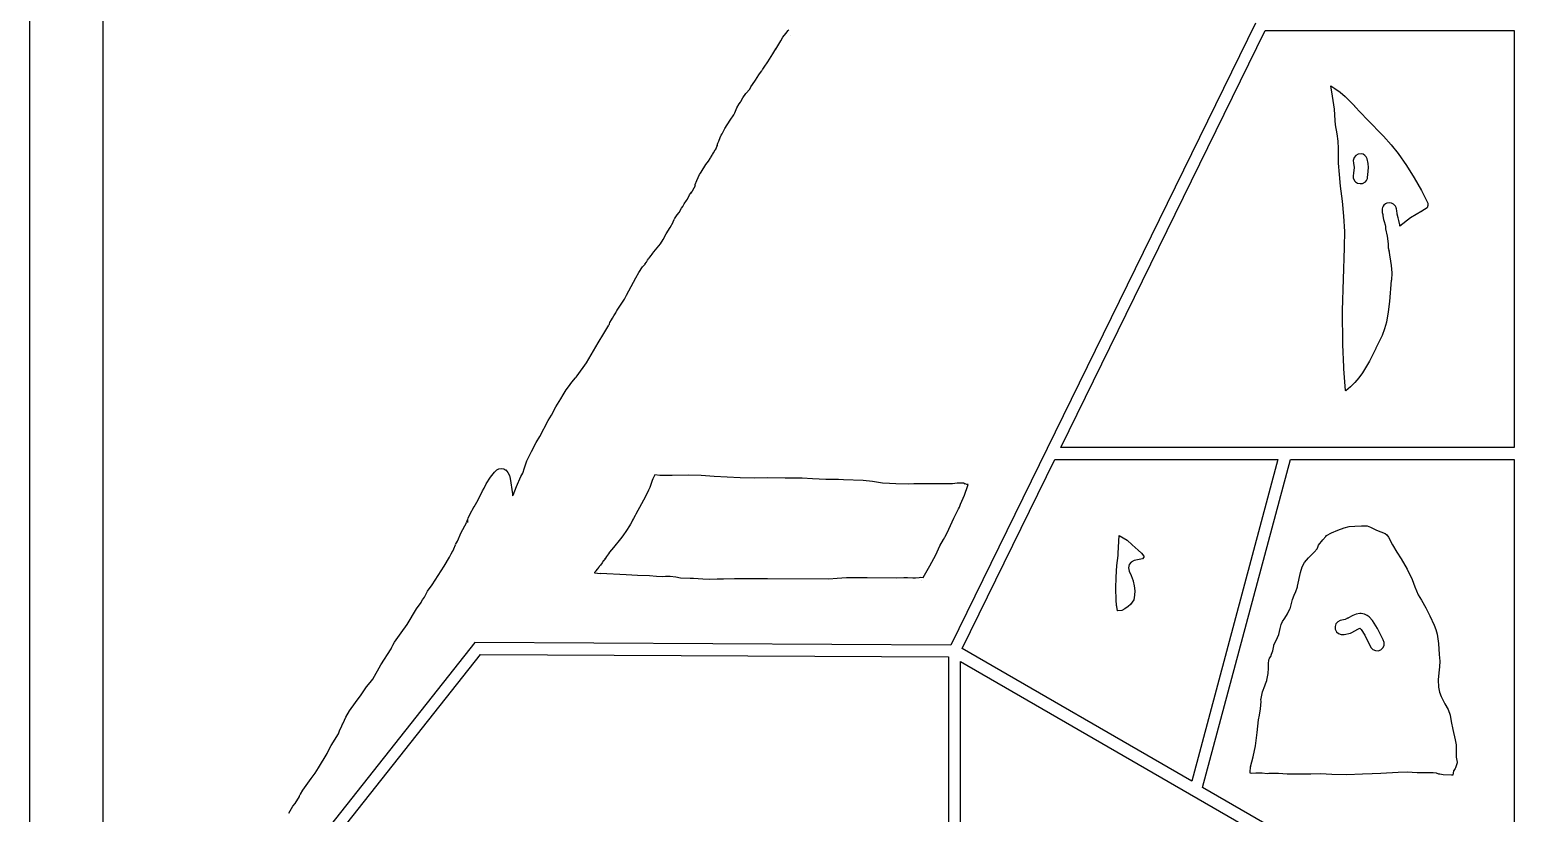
# Model space of a CAD drawing. Extents: x -1 to 629, y 2 to 3679.
# Drawn here: x 132.8 to 628.8, y 1609 to 1870.8 of the extents above; entities that cross this region are included whole.
import ezdxf

# ---------------------------------------------------------------- set-up
doc = ezdxf.new("R2010")
doc.units = 0

msp = doc.modelspace()

# ---------------------------------------------------------------- linework, layer by layer
at = {"layer": 'Calque 1'}
for p, q in [((132.828, 1566.33), (132.828, 2363.48)), ((157.299, 2359.02), (157.299, 1569.02)), ((385.413, 1869.51), (386.254374, 1870.454561)), ((386.254, 1870.45), (386.460375, 1870.7675)), ((542.329, 1872.95), (440.525, 1665.24)), ((477.326, 1731.23), (545.578, 1870.48)), ((545.578, 1870.48), (628.826, 1870.48)), ((628.826, 1870.48), (628.826, 1731.23)), ((382.135, 1864.32), (383.74631, 1867.02139)), ((383.746, 1867.03), (384.49477, 1868.28677)), ((384.495, 1868.28), (385.413103, 1869.50767)), ((387.106, 1868.91), (387.103, 1868.91)), ((387.103, 1868.91), (387.103, 1868.91)), ((387.103, 1868.91), (387.103, 1868.91)), ((387.103, 1868.91), (387.103, 1868.91)), ((387.103, 1868.91), (387.103, 1868.91)), ((387.103, 1868.91), (387.105646, 1868.904708)), ((387.106, 1868.91), (387.106, 1868.91)), ((387.106, 1868.91), (387.106, 1868.91)), ((387.106, 1868.91), (387.106, 1868.91)), ((387.106, 1868.91), (387.106, 1868.91)), ((387.106, 1868.91), (387.106, 1868.91)), ((387.106, 1868.91), (387.106, 1868.91)), ((387.106, 1868.91), (387.109, 1868.91)), ((387.106, 1868.91), (387.106, 1868.91)), ((387.106, 1868.91), (387.106, 1868.91)), ((387.106, 1868.91), (387.106, 1868.91)), ((387.106, 1868.91), (387.106, 1868.91)), ((387.109, 1868.91), (387.106354, 1868.912646)), ((387.117, 1868.9), (387.117, 1868.9)), ((387.117, 1868.9), (387.117, 1868.9)), ((387.117, 1868.9), (387.117, 1868.9)), ((378.192, 1858.25), (379.47787, 1860.04916)), ((379.478, 1860.05), (381.08402, 1862.69054)), ((381.084, 1862.69), (382.13439, 1864.32512)), ((375.287, 1853.93), (376.39825, 1855.6736)), ((376.398, 1855.68), (377.334624, 1856.8865)), ((377.335, 1856.88), (377.401146, 1857.025521)), ((377.401, 1857.03), (377.554458, 1857.297229)), ((377.555, 1857.3), (377.697875, 1857.514312)), ((377.698, 1857.51), (377.708583, 1857.496771)), ((377.708, 1857.5), (377.811187, 1857.634937)), ((377.811, 1857.63), (377.742208, 1857.577083)), ((377.743, 1857.58), (378.192791, 1858.249395)), ((372.139, 1849.51), (373.36931, 1850.94933)), ((373.369, 1850.95), (373.789687, 1851.701416)), ((373.79, 1851.7), (374.282124, 1852.472582)), ((374.282, 1852.47), (375.28742, 1853.93314)), ((567.52, 1852), (567.525, 1852.01)), ((568.136, 1848.61), (567.52, 1852)), ((567.525, 1852.01), (568.906, 1851.18)), ((568.906, 1851.18), (570.671, 1849.91)), ((369.051, 1844.68), (369.89502, 1846.05054)), ((369.895, 1846.05), (370.270708, 1846.534187)), ((370.271, 1846.54), (370.440333, 1846.767541)), ((370.44, 1846.77), (371.080291, 1848.0056)), ((371.08, 1848), (372.13833, 1849.50548)), ((568.705, 1844.2), (568.136, 1848.61)), ((570.671, 1849.91), (572.346, 1848.49)), ((572.346, 1848.49), (575.444, 1845.3)), ((575.444, 1845.3), (575.46, 1845.28)), ((575.46, 1845.28), (579.672, 1840.75)), ((365.093, 1837.73), (366.8366, 1840.524)), ((366.836, 1840.53), (368.08748, 1842.35298)), ((368.088, 1842.35), (368.400208, 1842.982353)), ((368.4, 1842.98), (369.050874, 1844.68127)), ((568.97, 1840.39), (568.705, 1844.2)), ((568.705, 1844.2), (568.705, 1844.2)), ((569.065, 1839.03), (568.97, 1840.39)), ((579.672, 1840.75), (585.117, 1835.17)), ((363.471, 1834.76), (363.846708, 1835.487603)), ((363.847, 1835.49), (364.1645, 1835.98477)), ((364.164, 1835.98), (364.693166, 1837.07273)), ((364.693, 1837.08), (365.09252, 1837.736166)), ((569.613, 1836.02), (569.065, 1839.03)), ((569.065, 1839.03), (569.065, 1839.03)), ((569.626, 1835.95), (569.613, 1836.02)), ((569.951, 1833.49), (569.626, 1835.95)), ((361.235, 1829.61), (361.872645, 1830.69479)), ((361.873, 1830.7), (361.997354, 1830.789958)), ((361.957, 1830.6), (362.594645, 1832.17162)), ((361.997, 1830.79), (361.957313, 1830.607438)), ((362.534, 1832.14), (362.727146, 1832.886124)), ((362.537, 1832.06), (362.534354, 1832.136729)), ((362.595, 1832.17), (362.536792, 1832.056229)), ((362.727, 1832.88), (363.0445, 1833.56527)), ((363.045, 1833.57), (363.470979, 1834.76327)), ((570.121, 1831.04), (569.951, 1833.49)), ((570.078, 1826.19), (570.121, 1831.04)), ((585.117, 1835.17), (587.663, 1832.35)), ((587.663, 1832.35), (589.983, 1829.42)), ((357.15, 1823.18), (358.68723, 1825.70941)), ((358.687, 1825.71), (359.65802, 1826.89533)), ((359.658, 1826.9), (360.179229, 1827.799582)), ((360.179, 1827.8), (360.290125, 1827.934937)), ((360.291, 1827.93), (360.820166, 1828.829582)), ((360.82, 1828.83), (360.991979, 1829.054896)), ((360.992, 1829.06), (361.235416, 1829.612978)), ((570.383, 1822.36), (570.078, 1826.19)), ((575.283, 1828.03), (575.018, 1827.13)), ((575.018, 1827.13), (575.119, 1826.2)), ((575.119, 1826.2), (575.28, 1824.76)), ((575.873, 1828.76), (575.283, 1828.03)), ((576.693, 1829.21), (575.873, 1828.76)), ((577.624, 1829.31), (576.693, 1829.21)), ((578.304, 1829.16), (577.614, 1829.32)), ((577.614, 1829.32), (577.624, 1829.31)), ((577.624, 1829.31), (577.624, 1829.31)), ((578.905, 1828.8), (578.304, 1829.16)), ((579.379, 1828.29), (578.905, 1828.8)), ((579.688, 1827.65), (579.379, 1828.29)), ((580.016, 1826.12), (579.688, 1827.65)), ((580.08, 1824.71), (580.016, 1826.12)), ((589.983, 1829.42), (592.769, 1825.38)), ((592.769, 1825.38), (595.407, 1821.29)), ((355.213, 1819.01), (355.689249, 1820.41758)), ((355.69, 1820.42), (356.634561, 1822.35146)), ((356.634, 1822.35), (356.985895, 1822.873874)), ((356.986, 1822.87), (357.150041, 1823.179562)), ((570.79, 1818.56), (570.383, 1822.36)), ((575.018, 1821.53), (574.989, 1821.24)), ((574.989, 1821.24), (575.457, 1820.34)), ((575.029, 1822.23), (575.018, 1821.53)), ((575.071, 1822.64), (575.029, 1822.23)), ((575.087, 1822.78), (575.071, 1822.64)), ((575.098, 1822.82), (575.087, 1822.78)), ((575.28, 1824.76), (575.098, 1822.82)), ((575.098, 1822.82), (575.098, 1822.82)), ((575.457, 1820.34), (575.817, 1819.93)), ((579.061, 1819.93), (579.389, 1820.36)), ((579.389, 1820.36), (579.778, 1821.03)), ((579.773, 1821.19), (579.818, 1821.69)), ((579.778, 1821.03), (579.773, 1821.19)), ((579.818, 1821.87), (579.842, 1822.11)), ((579.818, 1821.73), (579.818, 1821.87)), ((579.818, 1821.72), (579.818, 1821.73)), ((579.818, 1821.7), (579.818, 1821.72)), ((579.818, 1821.69), (579.818, 1821.7)), ((579.818, 1821.7), (579.818, 1821.7)), ((579.842, 1822.11), (579.855, 1822.23)), ((579.855, 1822.3), (580.08, 1824.71)), ((579.855, 1822.29), (579.855, 1822.3)), ((579.855, 1822.27), (579.855, 1822.29)), ((579.855, 1822.23), (579.855, 1822.27)), ((595.407, 1821.29), (597.828, 1817.11)), ((352.602, 1814.13), (353.300499, 1815.60108)), ((353.3, 1815.6), (353.919124, 1816.512811)), ((353.843, 1816.18), (355.26381, 1818.77821)), ((353.97, 1816.5), (353.843, 1816.187792)), ((353.919, 1816.52), (353.969271, 1816.498833)), ((355.184, 1818.74), (355.213104, 1819.009875)), ((355.264, 1818.78), (355.184625, 1818.740313)), ((570.798, 1818.49), (570.79, 1818.56)), ((570.798, 1818.46), (570.798, 1818.49)), ((571.399, 1813.47), (570.798, 1818.46)), ((575.817, 1819.93), (576.439, 1819.54)), ((576.439, 1819.54), (577.299, 1819.34)), ((577.299, 1819.34), (578.13, 1819.44)), ((578.13, 1819.44), (579.061, 1819.93)), ((597.828, 1817.11), (599.966, 1812.83)), ((349.81, 1809.7), (350.611686, 1811.13669)), ((350.612, 1811.13), (351.022104, 1811.717374)), ((351.022, 1811.72), (351.0855, 1811.786146)), ((351.086, 1811.79), (351.18125, 1811.972562)), ((351.125, 1811.89), (351.143521, 1811.969375)), ((351.181, 1811.97), (351.125438, 1811.885333)), ((351.144, 1811.97), (351.456208, 1812.586478)), ((351.456, 1812.58), (352.220645, 1813.68596)), ((352.221, 1813.69), (352.602, 1814.134499)), ((571.883, 1808.43), (571.399, 1813.47)), ((584.644, 1810.4), (584.633, 1810.32)), ((584.686, 1810.94), (584.644, 1810.4)), ((584.797, 1811.37), (584.686, 1810.94)), ((585.03, 1811.86), (584.797, 1811.37)), ((585.247, 1812.15), (585.03, 1811.86)), ((585.763, 1812.59), (585.247, 1812.15)), ((586.266, 1812.84), (585.763, 1812.59)), ((586.991, 1812.98), (586.266, 1812.84)), ((587.811, 1812.86), (586.991, 1812.98)), ((586.991, 1812.98), (586.991, 1812.98)), ((588.475, 1812.52), (587.811, 1812.86)), ((589.128, 1811.8), (588.475, 1812.52)), ((589.337, 1811.35), (589.128, 1811.8)), ((589.348, 1811.32), (589.337, 1811.35)), ((589.48, 1810.94), (589.348, 1811.32)), ((589.61, 1810.22), (589.48, 1810.94)), ((599.706, 1811.22), (597.907, 1810.18)), ((599.963, 1812.08), (599.706, 1811.22)), ((599.966, 1812.83), (599.963, 1812.08)), ((346.757, 1804.67), (347.78358, 1806.42948)), ((347.784, 1806.43), (347.842208, 1806.670771)), ((347.842, 1806.67), (348.260041, 1807.535186)), ((348.26, 1807.54), (349.193978, 1808.89202)), ((349.194, 1808.89), (349.810478, 1809.696978)), ((572.161, 1803.33), (571.883, 1808.43)), ((584.633, 1810.32), (584.668, 1809.68)), ((584.668, 1809.68), (584.871, 1809.07)), ((584.871, 1809.07), (584.898, 1808.54)), ((584.898, 1808.54), (585.136, 1807.37)), ((585.136, 1807.37), (585.342, 1806.69)), ((585.342, 1806.69), (585.668, 1805.61)), ((585.668, 1805.61), (585.774, 1805.01)), ((589.666, 1809.42), (589.61, 1810.22)), ((589.666, 1809.38), (589.666, 1809.42)), ((589.676, 1809.11), (589.666, 1809.38)), ((589.986, 1807.94), (589.676, 1809.11)), ((590.271, 1806.99), (589.986, 1807.94)), ((590.539, 1805.63), (590.271, 1806.99)), ((590.568, 1805.19), (590.539, 1805.63)), ((594.158, 1807.9), (590.568, 1805.19)), ((597.907, 1810.18), (594.158, 1807.9)), ((598.005, 1810.25), (597.817, 1810.13)), ((597.817, 1810.13), (597.907, 1810.18)), ((597.907, 1810.18), (598.005, 1810.25)), ((343.58, 1799.25), (344.48752, 1800.69991)), ((344.487, 1800.7), (345.481832, 1802.56002)), ((345.482, 1802.56), (346.75729, 1804.67402)), ((572.14, 1798.19), (572.161, 1803.33)), ((585.774, 1805.01), (585.829, 1804.2)), ((585.829, 1804.2), (586.311, 1801.79)), ((586.311, 1801.79), (586.655, 1799.23)), ((340.571, 1795.46), (340.724458, 1795.637271)), ((340.648, 1795.59), (340.706208, 1795.738166)), ((340.725, 1795.63), (340.648271, 1795.582375)), ((340.706, 1795.73), (341.301312, 1796.60577)), ((341.301, 1796.61), (343.57906, 1799.25318)), ((341.301, 1796.61), (341.301, 1796.61)), ((571.737, 1787.41), (572.129, 1797.94)), ((572.129, 1797.94), (572.14, 1798.18)), ((572.14, 1798.18), (572.14, 1798.19)), ((586.655, 1799.23), (586.668, 1799.16)), ((586.668, 1799.16), (586.734, 1797.93)), ((586.734, 1797.93), (586.983, 1796.78)), ((586.983, 1796.78), (586.927, 1797.01)), ((586.927, 1797.01), (587.721, 1791.96)), ((336.346, 1789.69), (337.61071, 1791.52356)), ((337.611, 1791.52), (338.224833, 1792.250249)), ((338.224, 1792.25), (338.472708, 1792.496062)), ((338.473, 1792.5), (338.393625, 1792.447083)), ((338.394, 1792.44), (338.846437, 1793.074999)), ((338.846, 1793.08), (339.287854, 1793.759978)), ((339.288, 1793.76), (339.618729, 1794.267999)), ((339.619, 1794.27), (339.740708, 1794.449916)), ((339.74, 1794.45), (339.724125, 1794.442063)), ((339.725, 1794.44), (339.889041, 1794.66225)), ((339.889, 1794.67), (340.571624, 1795.458457)), ((339.889, 1794.66), (339.889, 1794.67)), ((587.721, 1791.96), (587.864, 1789.52)), ((332.226, 1782.08), (335.36395, 1787.91141)), ((335.364, 1787.91), (336.345603, 1789.69064)), ((571.441, 1776.98), (571.737, 1787.41)), ((587.737, 1787.09), (587.091, 1779.97)), ((587.747, 1787.16), (587.737, 1787.09)), ((587.864, 1789.52), (587.747, 1787.16)), ((329.752, 1778.1), (331.53264, 1780.75112)), ((331.533, 1780.75), (332.226207, 1782.07291)), ((327.988, 1775.14), (328.469541, 1775.891416)), ((328.469, 1775.89), (328.630396, 1776.141354)), ((328.631, 1776.15), (328.675979, 1776.224083)), ((328.676, 1776.22), (328.784479, 1776.429021)), ((328.784, 1776.43), (328.889833, 1776.7475)), ((328.89, 1776.75), (328.9535, 1776.871708)), ((328.953, 1776.87), (329.000625, 1776.952021)), ((329.001, 1776.95), (329.075083, 1777.063771)), ((329.075, 1777.06), (329.752332, 1778.09717)), ((571.441, 1776.89), (571.441, 1776.98)), ((571.441, 1776.88), (571.441, 1776.89)), ((571.441, 1776.74), (571.441, 1776.88)), ((571.539, 1765.85), (571.441, 1776.74)), ((586.676, 1776.49), (586.117, 1773.07)), ((587.091, 1779.97), (586.676, 1776.49)), ((324.643, 1769.25), (326.33898, 1772.13131)), ((326.339, 1772.14), (326.487166, 1772.436333)), ((326.487, 1772.43), (326.497583, 1772.519958)), ((326.498, 1772.52), (326.691146, 1772.980374)), ((326.691, 1772.98), (327.177833, 1773.866353)), ((327.178, 1773.87), (327.4955, 1774.377999)), ((327.496, 1774.38), (327.988124, 1775.147291)), ((585.506, 1770.85), (584.694, 1768.66)), ((586.117, 1773.07), (585.506, 1770.85)), ((318.812, 1759.5), (322.74635, 1766.20453)), ((322.746, 1766.21), (324.64306, 1769.25535)), ((571.539, 1765.71), (571.539, 1765.85)), ((584.694, 1768.66), (582.617, 1764.35)), ((571.539, 1765.6), (571.539, 1765.71)), ((571.841, 1758.04), (571.539, 1765.6)), ((582.596, 1764.31), (580.421, 1760.06)), ((582.617, 1764.35), (582.596, 1764.31)), ((315.79, 1755.16), (318.81154, 1759.49916)), ((571.875, 1757.52), (571.841, 1758.04)), ((572.481, 1750.21), (571.875, 1757.52)), ((578.151, 1756.1), (576.931, 1754.44)), ((580.421, 1760.06), (578.151, 1756.1)), ((312.06, 1750.48), (312.880207, 1751.50394)), ((312.88, 1751.5), (313.99919, 1753.07427)), ((313.999, 1753.08), (315.12612, 1754.43466)), ((315.126, 1754.43), (315.440854, 1754.705166)), ((315.441, 1754.71), (315.79025, 1755.167729)), ((574.087, 1751.45), (572.491, 1750.14)), ((575.571, 1752.89), (574.087, 1751.45)), ((576.931, 1754.44), (575.571, 1752.89)), ((308.554, 1744.78), (310.23675, 1747.42583)), ((310.237, 1747.43), (311.01752, 1748.81377)), ((311.017, 1748.81), (312.05681, 1750.47423)), ((312.057, 1750.48), (312.059646, 1750.482646)), ((572.491, 1750.14), (572.481, 1750.21)), ((306.091, 1740.26), (307.1705, 1742.038)), ((307.17, 1742.03), (308.55377, 1744.77902)), ((303.276, 1734.87), (306.09116, 1740.25162)), ((300.437, 1729.88), (302.06154, 1732.88831)), ((302.061, 1732.89), (303.27544, 1734.87173)), ((628.826, 1731.23), (477.326, 1731.23)), ((298.151, 1724.4), (298.955332, 1726.73891)), ((298.955, 1726.74), (300.43666, 1729.88589)), ((444.388, 1664.02), (475.368, 1727.23)), ((475.368, 1727.23), (549.87, 1727.23)), ((549.87, 1727.23), (521.07, 1619.75)), ((524.655, 1617.68), (554.008, 1727.23)), ((554.008, 1727.23), (628.826, 1727.23)), ((628.826, 1727.23), (628.826, 1557.54)), ((285.287, 1719.04), (286.76337, 1721.25191)), ((286.763, 1721.25), (288.07004, 1722.96979)), ((288.07, 1722.97), (288.863749, 1723.771686)), ((288.864, 1723.77), (289.533395, 1724.092791)), ((289.533, 1724.09), (290.400832, 1724.201125)), ((290.401, 1724.2), (291.252957, 1724.035959)), ((291.253, 1724.04), (291.877416, 1723.696042)), ((291.877, 1723.7), (292.580791, 1722.908897)), ((292.581, 1722.9), (293.099583, 1721.80727)), ((293.1, 1721.81), (293.332833, 1720.815168)), ((295.484, 1718.22), (296.90216, 1721.47966)), ((296.902, 1721.48), (297.579332, 1722.69444)), ((297.579, 1722.69), (298.150499, 1724.39656)), ((341.648, 1722.1), (340.973313, 1720.70565)), ((341.648, 1722.1), (341.648, 1722.1)), ((343.352, 1721.86), (341.64809, 1722.098125)), ((345.664, 1721.83), (343.35154, 1721.867042)), ((347.482, 1721.9), (345.66431, 1721.823271)), ((352.792, 1721.97), (347.48182, 1721.9065)), ((357.108, 1721.81), (352.79265, 1721.971396)), ((361.526, 1721.53), (357.10746, 1721.807812)), ((370.236, 1721.05), (361.52593, 1721.526249)), ((282.68, 1713.75), (284.12727, 1716.77418)), ((284.128, 1716.77), (284.688916, 1717.624603)), ((284.689, 1717.63), (285.286958, 1719.03758)), ((293.333, 1720.82), (294.087062, 1715.75059)), ((294.322, 1715.32), (295.48352, 1718.21983)), ((339.576, 1717.01), (339.094459, 1715.98077)), ((339.979, 1717.85), (339.576834, 1717.013918)), ((340.778, 1720.21), (339.978959, 1717.85257)), ((340.973, 1720.71), (340.777209, 1720.207292)), ((374.933, 1721.02), (370.23665, 1721.049104)), ((379.483, 1721.05), (374.93217, 1721.020896)), ((385.259, 1720.94), (379.48315, 1721.053771)), ((390.921, 1721.02), (385.25892, 1720.935333)), ((394.35, 1720.75), (390.921, 1721.025166)), ((398.772, 1720.51), (394.35082, 1720.745479)), ((400.999, 1720.49), (398.77121, 1720.511167)), ((401.264, 1720.51), (400.999417, 1720.491479)), ((401.415, 1720.54), (401.264188, 1720.513542)), ((403.053, 1720.51), (401.41523, 1720.533813)), ((404.754, 1720.44), (403.05273, 1720.511437)), ((411.249, 1720.21), (404.75349, 1720.442833)), ((414.4, 1719.86), (411.24882, 1720.211895)), ((417.695, 1719.29), (414.40094, 1719.856208)), ((420.06, 1719.16), (417.69463, 1719.294937)), ((422.192, 1719.13), (420.05946, 1719.159104)), ((426.566, 1718.97), (422.19244, 1719.123458)), ((428.222, 1719.04), (426.56571, 1718.971208)), ((429.36, 1719.11), (428.22229, 1719.043854)), ((431.551, 1719.09), (429.36025, 1719.111167)), ((433.866, 1719.06), (431.5509, 1719.086458)), ((438.02, 1719.09), (433.86605, 1719.063542)), ((441.113, 1719.1), (438.02002, 1719.086771)), ((442.671, 1719.26), (441.11261, 1719.103896)), ((444.732, 1719.31), (442.6709, 1719.251792)), ((444.801, 1719.31), (444.732208, 1719.317937)), ((445.349, 1719.02), (444.801313, 1719.303104)), ((445.134, 1715.26), (446.29023, 1718.56993)), ((445.949, 1718.89), (445.348397, 1719.024937)), ((446.412, 1718.9), (445.94898, 1718.886771)), ((446.291, 1718.57), (446.412708, 1718.903375)), ((279.916, 1708.83), (281.37385, 1711.45202)), ((281.373, 1711.45), (282.68004, 1713.74923)), ((294.087, 1715.75), (294.174312, 1715.091188)), ((294.174, 1715.09), (294.322166, 1715.320187)), ((337.245, 1712.44), (335.28179, 1708.91575)), ((337.87, 1713.67), (337.245584, 1712.4344)), ((339.095, 1715.98), (337.86998, 1713.67019)), ((443.145, 1710.69), (443.441333, 1711.298541)), ((443.441, 1711.3), (443.824645, 1712.284249)), ((443.825, 1712.28), (445.13469, 1715.25656)), ((278.712, 1706.11), (279.145916, 1707.054561)), ((279.066, 1706.35), (279.137437, 1707.000874)), ((279.066, 1706.34), (279.066, 1706.2)), ((279.066, 1706.2), (279.066, 1706.34)), ((279.066, 1706.34), (279.066, 1706.34)), ((279.117, 1706.92), (279.066729, 1706.351147)), ((279.14, 1707.01), (279.116187, 1706.927979)), ((279.138, 1707.01), (279.14, 1707.01)), ((279.146, 1707.05), (279.156583, 1707.134667)), ((279.156, 1707.14), (279.330625, 1707.610958)), ((279.331, 1707.61), (279.915728, 1708.83237)), ((333.967, 1706.38), (333.511917, 1705.59948)), ((334.245, 1706.99), (333.967188, 1706.378813)), ((334.539, 1707.48), (334.245313, 1706.993167)), ((335.078, 1708.53), (334.538251, 1707.48225)), ((335.282, 1708.91), (335.078271, 1708.523709)), ((439.377, 1702.72), (441.6286, 1707.62272)), ((441.629, 1707.62), (442.565624, 1709.59644)), ((442.565, 1709.6), (443.144437, 1710.69008)), ((275.733, 1699.96), (277.01358, 1702.8122)), ((277.013, 1702.81), (278.71162, 1706.10406)), ((331.03, 1701.69), (330.207147, 1700.66606)), ((332.187, 1703.45), (331.03077, 1701.69052)), ((333.229, 1705.06), (332.18654, 1703.4434)), ((333.512, 1705.6), (333.228896, 1705.062897)), ((438.605, 1701.24), (438.676437, 1701.385521)), ((438.676, 1701.39), (438.935291, 1701.88477)), ((438.935, 1701.88), (439.376854, 1702.718728)), ((496.493, 1695.95), (496.866, 1701.85)), ((496.863, 1701.86), (499.461, 1700.21)), ((496.866, 1701.85), (496.863, 1701.86)), ((564.85, 1700.4), (565.824, 1701.52)), ((565.824, 1701.52), (566.115, 1701.82)), ((566.115, 1701.82), (567.779, 1702.72)), ((567.779, 1702.72), (569.888, 1703.65)), ((569.888, 1703.65), (571.986, 1704.42)), ((571.986, 1704.42), (573.613, 1704.83)), ((573.613, 1704.83), (575.579, 1704.96)), ((575.579, 1704.96), (577.828, 1705.02)), ((577.828, 1705.02), (578.836, 1705.06)), ((578.836, 1705.06), (579.648, 1705.07)), ((579.643, 1705.08), (579.643, 1705.07)), ((579.643, 1705.07), (579.643, 1705.08)), ((579.643, 1705.07), (579.643, 1705.07)), ((579.643, 1705.07), (579.643, 1705.07)), ((579.643, 1705.07), (580.739, 1704.61)), ((579.648, 1705.07), (579.643, 1705.07)), ((580.739, 1704.61), (582.736, 1703.62)), ((582.736, 1703.62), (585.692, 1702.54)), ((585.692, 1702.54), (586.255, 1702.08)), ((586.255, 1702.08), (586.8, 1701.28)), ((586.8, 1701.28), (588.144, 1698.74)), ((273.619, 1695.67), (274.14552, 1696.646311)), ((274.145, 1696.64), (274.541874, 1697.399353)), ((274.542, 1697.4), (275.044708, 1698.75466)), ((275.045, 1698.76), (275.732916, 1699.96385)), ((327.824, 1697.84), (326.53019, 1696.26309)), ((330.208, 1700.66), (327.82411, 1697.83955)), ((435.588, 1695.39), (436.89769, 1698.32952)), ((436.898, 1698.33), (438.12567, 1700.51016)), ((438.126, 1700.51), (438.604895, 1701.242895)), ((499.461, 1700.21), (501.11, 1698.68)), ((501.11, 1698.68), (503.171, 1696.9)), ((503.171, 1696.9), (504.242, 1695.91)), ((561.964, 1696.24), (562.951, 1697.42)), ((562.951, 1697.42), (563.239, 1697.92)), ((563.239, 1697.92), (563.414, 1698.61)), ((563.414, 1698.61), (564.85, 1700.4)), ((588.144, 1698.74), (589.594, 1696.28)), ((269.279, 1688.47), (271.34804, 1691.57885)), ((271.348, 1691.58), (273.13658, 1694.55391)), ((273.137, 1694.55), (273.618541, 1695.66654)), ((323.082, 1691.38), (322.875625, 1691.078375)), ((323.127, 1691.44), (323.082021, 1691.379146)), ((323.527, 1691.89), (323.12748, 1691.442855)), ((323.527, 1691.89), (323.527, 1691.89)), ((324.088, 1692.66), (323.527084, 1691.895355)), ((324.58, 1693.43), (324.087876, 1692.660063)), ((324.585, 1693.4), (324.579708, 1693.423813)), ((324.871, 1693.79), (324.58525, 1693.398417)), ((325.024, 1694.02), (324.870542, 1693.79775)), ((325.011, 1693.97), (325.024229, 1694.020271)), ((325.191, 1694.2), (325.011084, 1693.969813)), ((325.564, 1694.79), (325.190938, 1694.19998)), ((325.564, 1694.79), (325.564, 1694.79)), ((326.178, 1695.7), (325.564167, 1694.787189)), ((326.53, 1696.27), (326.178105, 1695.706438)), ((431.334, 1687.84), (433.51416, 1691.63677)), ((433.514, 1691.64), (435.58833, 1695.3865)), ((495.773, 1687.92), (496.051, 1691.82)), ((496.051, 1691.82), (496.426, 1695.14)), ((496.426, 1695.14), (496.493, 1695.95)), ((500.131, 1692.08), (499.911, 1691)), ((500.816, 1692.95), (500.131, 1692.08)), ((501.819, 1693.42), (500.816, 1692.95)), ((504.634, 1694.04), (501.819, 1693.42)), ((504.242, 1695.91), (505.012, 1694.88)), ((505.025, 1694.56), (504.634, 1694.04)), ((505.012, 1694.88), (505.025, 1694.56)), ((557.992, 1691.3), (558.744, 1692.83)), ((558.744, 1692.83), (560.101, 1694.32)), ((560.101, 1694.32), (561.964, 1696.24)), ((589.594, 1696.28), (591.023, 1694.06)), ((591.023, 1694.06), (593.055, 1690.6)), ((267.274, 1685.34), (269.27954, 1688.46208)), ((321.487, 1689.3), (323.52958, 1689.180938)), ((321.519, 1689.35), (321.48725, 1689.302375)), ((321.545, 1689.4), (321.518542, 1689.355021)), ((321.566, 1689.43), (321.544833, 1689.39825)), ((321.982, 1689.96), (321.566605, 1689.430834)), ((321.99, 1689.97), (321.982063, 1689.959417)), ((322.008, 1690), (321.989479, 1689.973542)), ((322.458, 1690.56), (322.008209, 1689.999084)), ((322.495, 1690.63), (322.457958, 1690.555917)), ((322.876, 1691.08), (322.495, 1690.632855)), ((322.876, 1691.08), (322.876, 1691.08)), ((323.529, 1689.19), (332.09355, 1688.774605)), ((332.094, 1688.77), (335.91193, 1688.516)), ((335.912, 1688.52), (339.94954, 1688.490896)), ((339.949, 1688.49), (342.2641, 1688.280979)), ((342.265, 1688.28), (344.10914, 1688.153)), ((344.109, 1688.15), (345.23877, 1688.226729)), ((345.238, 1688.23), (346.7911, 1688.243229)), ((346.792, 1688.24), (348.71552, 1687.986)), ((348.715, 1687.99), (350.20725, 1687.714834)), ((350.207, 1687.71), (353.43227, 1687.572417)), ((353.433, 1687.57), (354.59187, 1687.599104)), ((354.591, 1687.6), (357.70779, 1687.303667)), ((357.708, 1687.31), (359.98606, 1687.198875)), ((359.986, 1687.2), (362.47043, 1687.324354)), ((362.471, 1687.32), (364.63, 1687.375562)), ((364.63, 1687.38), (368.25743, 1687.422333)), ((368.257, 1687.42), (373.85028, 1687.470271)), ((373.85, 1687.47), (376.27093, 1687.472646)), ((376.271, 1687.47), (379.28195, 1687.430313)), ((379.282, 1687.43), (399.8586, 1687.308292)), ((399.859, 1687.31), (402.5895, 1687.545479)), ((402.589, 1687.55), (405.68198, 1687.785479)), ((405.682, 1687.78), (407.66902, 1687.782646)), ((407.669, 1687.78), (412.56643, 1687.777354)), ((412.567, 1687.78), (422.54972, 1687.7165)), ((422.55, 1687.72), (424.8651, 1687.786146)), ((424.865, 1687.78), (426.08737, 1687.750896)), ((426.087, 1687.75), (427.865, 1687.726187)), ((427.865, 1687.73), (428.531749, 1687.669146)), ((428.532, 1687.67), (428.743666, 1687.699104)), ((428.744, 1687.7), (429.94785, 1687.750271)), ((429.947, 1687.75), (430.481458, 1687.853187)), ((430.482, 1687.85), (431.333957, 1687.842063)), ((430.693, 1686.69), (430.682417, 1686.676771)), ((430.683, 1686.68), (430.683, 1686.68)), ((430.683, 1686.68), (430.683, 1686.68)), ((430.683, 1686.68), (430.683, 1686.68)), ((430.683, 1686.68), (430.683, 1686.68)), ((430.683, 1686.68), (430.683, 1686.68)), ((430.683, 1686.68), (430.686, 1686.68)), ((430.683, 1686.68), (430.683, 1686.68)), ((430.683, 1686.68), (430.683, 1686.68)), ((430.683, 1686.68), (430.683, 1686.68)), ((430.683, 1686.68), (430.683, 1686.68)), ((430.683, 1686.68), (430.683, 1686.68)), ((430.683, 1686.68), (430.683, 1686.68)), ((430.683, 1686.68), (430.683, 1686.68)), ((430.686, 1686.68), (430.693937, 1686.690583)), ((430.693, 1686.71), (430.693, 1686.7)), ((430.693, 1686.7), (430.693, 1686.71)), ((430.693, 1686.71), (430.693, 1686.71)), ((430.693, 1686.71), (430.693, 1686.71)), ((430.693, 1686.7), (430.693, 1686.71)), ((430.693, 1686.71), (430.693, 1686.7)), ((430.693, 1686.7), (430.693, 1686.7)), ((430.693, 1686.7), (430.693, 1686.7)), ((430.693, 1686.7), (430.693, 1686.7)), ((430.693, 1686.7), (430.693, 1686.7)), ((430.693, 1686.7), (430.693, 1686.7)), ((430.693, 1686.7), (430.693, 1686.7)), ((495.649, 1684.08), (495.773, 1687.92)), ((499.911, 1691), (500.199, 1689.93)), ((500.199, 1689.93), (500.768, 1688.5)), ((500.768, 1688.5), (501.48, 1686.67)), ((501.48, 1686.67), (501.509, 1686.55)), ((501.509, 1686.55), (501.843, 1684.97)), ((556.405, 1684.93), (557.442, 1689.42)), ((557.442, 1689.42), (557.992, 1691.3)), ((593.055, 1690.6), (594.709, 1687.08)), ((594.709, 1687.08), (595.547, 1684.63)), ((264.699, 1681.22), (265.7441, 1683.19908)), ((265.745, 1683.2), (267.27429, 1685.34841)), ((495.762, 1680.34), (495.649, 1684.08)), ((495.649, 1684.08), (495.649, 1684.08)), ((501.983, 1681.84), (501.76, 1680.34)), ((501.843, 1684.97), (502.004, 1683.39)), ((502.004, 1683.39), (501.983, 1681.84)), ((554.738, 1680.47), (555.294, 1681.9)), ((555.294, 1681.9), (555.833, 1683.16)), ((555.833, 1683.16), (556.344, 1684.65)), ((556.344, 1684.65), (556.405, 1684.93)), ((595.547, 1684.63), (596.688, 1681.97)), ((596.688, 1681.97), (597.841, 1680.18)), ((258.977, 1672.12), (262.09617, 1677.37726)), ((262.096, 1677.37), (263.61365, 1679.38612)), ((263.614, 1679.39), (263.645221, 1679.54875)), ((263.645, 1679.55), (264.063306, 1680.349041)), ((264.063, 1680.35), (264.699058, 1681.217832)), ((495.762, 1680.31), (495.762, 1680.34)), ((495.934, 1678.46), (495.762, 1680.31)), ((495.987, 1678.11), (495.934, 1678.46)), ((495.934, 1678.46), (495.934, 1678.46)), ((496.202, 1676.64), (495.987, 1678.11)), ((496.379, 1676.64), (496.202, 1676.64)), ((497.741, 1676.73), (496.379, 1676.64)), ((498.707, 1677.36), (497.741, 1676.73)), ((498.744, 1677.38), (498.707, 1677.36)), ((499.853, 1678.05), (498.744, 1677.38)), ((500.62, 1678.76), (499.853, 1678.05)), ((501.76, 1680.34), (500.62, 1678.76)), ((553.023, 1675.6), (553.883, 1677.33)), ((553.883, 1677.34), (553.891, 1677.35)), ((553.883, 1677.33), (553.883, 1677.34)), ((553.891, 1677.35), (554.413, 1679.16)), ((554.413, 1679.16), (554.738, 1680.47)), ((597.841, 1680.18), (599.251, 1677.63)), ((599.251, 1677.63), (600.588, 1674.94)), ((256.939, 1669.29), (258.97655, 1672.11575)), ((550.592, 1670.71), (550.883, 1672.06)), ((550.883, 1672.06), (551.378, 1673.05)), ((551.378, 1673.05), (552.142, 1674.2)), ((552.142, 1674.2), (553.023, 1675.6)), ((569.221, 1672.3), (568.922, 1671.42)), ((569.838, 1673.01), (569.221, 1672.3)), ((570.676, 1673.42), (569.838, 1673.01)), ((572.304, 1673.77), (570.676, 1673.42)), ((573.145, 1674.22), (572.304, 1673.77)), ((573.28, 1674.24), (573.145, 1674.22)), ((574.912, 1675.1), (573.214, 1674.17)), ((573.214, 1674.17), (573.28, 1674.24)), ((575.955, 1675.51), (574.912, 1675.1)), ((577.233, 1675.73), (575.955, 1675.51)), ((577.431, 1675.73), (577.233, 1675.72)), ((577.233, 1675.72), (577.233, 1675.73)), ((577.632, 1675.73), (577.431, 1675.73)), ((577.431, 1675.73), (577.431, 1675.73)), ((578.765, 1675.51), (577.632, 1675.73)), ((579.664, 1675.11), (578.765, 1675.51)), ((580.368, 1674.6), (579.664, 1675.11)), ((581.437, 1673.41), (580.368, 1674.6)), ((583.109, 1670.78), (581.437, 1673.41)), ((600.588, 1674.94), (602.043, 1671.87)), ((602.043, 1671.87), (602.606, 1670.42)), ((254.725, 1666.14), (256.93903, 1669.29118)), ((548.475, 1665.31), (549.309, 1666.79)), ((549.309, 1666.79), (550.139, 1668.76)), ((550.139, 1668.76), (550.592, 1670.71)), ((568.922, 1671.42), (568.986, 1670.48)), ((568.986, 1670.48), (569.412, 1669.63)), ((569.412, 1669.63), (570.108, 1669.03)), ((570.108, 1669.03), (570.978, 1668.73)), ((570.978, 1668.73), (571.928, 1668.79)), ((571.928, 1668.79), (574.108, 1669.25)), ((574.108, 1669.25), (574.955, 1669.61)), ((574.955, 1669.61), (575.076, 1669.73)), ((575.076, 1669.73), (576.971, 1670.76)), ((576.971, 1670.76), (577.246, 1670.87)), ((577.246, 1670.87), (577.653, 1670.45)), ((577.653, 1670.45), (578.894, 1668.48)), ((578.894, 1668.48), (580.932, 1664.46)), ((585.035, 1666.94), (583.109, 1670.78)), ((585.361, 1666.05), (585.035, 1666.94)), ((602.606, 1670.42), (603.035, 1668.91)), ((603.035, 1668.91), (603.477, 1665.69)), ((281.567, 1666.03), (202.541, 1566.33)), ((204.475, 1562.33), (283.493, 1662.02)), ((250.19, 1658.66), (253.5883, 1663.94108)), ((253.588, 1663.94), (253.673725, 1664.238979)), ((253.674, 1664.24), (253.773219, 1664.517812)), ((253.773, 1664.51), (254.129922, 1665.174103)), ((254.13, 1665.18), (254.725312, 1666.143082)), ((440.525, 1665.24), (281.567, 1666.03)), ((283.493, 1662.02), (439.771, 1661.24)), ((521.07, 1619.75), (444.388, 1664.02)), ((547.488, 1661.45), (547.761, 1662.17)), ((547.761, 1662.17), (548.11, 1663.27)), ((548.11, 1663.27), (548.507, 1664.92)), ((548.531, 1665.29), (548.475, 1665.31)), ((548.507, 1664.92), (548.531, 1665.29)), ((580.932, 1664.46), (581.564, 1663.77)), ((581.564, 1663.77), (582.413, 1663.37)), ((582.413, 1663.37), (583.35, 1663.33)), ((583.35, 1663.33), (584.228, 1663.65)), ((584.228, 1663.65), (584.93, 1664.3)), ((584.93, 1664.3), (585.316, 1665.13)), ((585.316, 1665.13), (585.361, 1666.05)), ((603.477, 1665.69), (603.694, 1662.12)), ((603.694, 1662.12), (603.908, 1659.82)), ((247.434, 1653.83), (250.19043, 1658.6507)), ((439.771, 1661.24), (439.771, 1153.48)), ((443.769, 1659.77), (628.826, 1552.93)), ((443.769, 1153.48), (443.769, 1659.77)), ((546.568, 1655.67), (546.666, 1657.53)), ((546.666, 1657.53), (546.676, 1659.05)), ((546.676, 1659.05), (546.816, 1660.17)), ((546.816, 1660.17), (546.827, 1660.28)), ((546.827, 1660.28), (547.017, 1660.79)), ((547.017, 1660.79), (547.068, 1660.84)), ((547.068, 1660.84), (547.488, 1661.44)), ((547.488, 1661.44), (547.488, 1661.45)), ((603.802, 1657.98), (603.575, 1655.91)), ((603.908, 1659.82), (603.802, 1657.98)), ((245.353, 1651.29), (246.55527, 1652.73462)), ((246.555, 1652.73), (247.433151, 1653.83331)), ((545.427, 1651.66), (545.724, 1652.26)), ((545.724, 1652.26), (546.158, 1653.4)), ((546.158, 1653.4), (546.171, 1653.52)), ((546.171, 1653.52), (546.568, 1655.67)), ((603.575, 1655.91), (603.424, 1653.63)), ((603.424, 1653.63), (603.543, 1651.17)), ((241.649, 1646.05), (243.58363, 1648.61116)), ((243.584, 1648.61), (245.35353, 1651.28229)), ((544.197, 1647.02), (544.247, 1647.34)), ((544.284, 1646.33), (544.197, 1647.02)), ((544.247, 1647.34), (544.731, 1649.55)), ((544.731, 1649.55), (545.427, 1651.66)), ((603.543, 1651.17), (603.874, 1649.52)), ((603.874, 1649.52), (604.384, 1648.06)), ((604.384, 1648.06), (605.628, 1645.62)), ((238.443, 1641.1), (239.63997, 1643.25106)), ((239.64, 1643.25), (241.64871, 1646.05723)), ((543.329, 1640.2), (543.663, 1641.83)), ((543.663, 1641.83), (544.044, 1643.92)), ((544.044, 1643.92), (544.284, 1646.33)), ((605.628, 1645.62), (606.723, 1643.65)), ((606.723, 1643.65), (607.419, 1641.8)), ((607.419, 1641.8), (607.745, 1639.67)), ((236.357, 1636.57), (237.058674, 1638.23952)), ((237.058, 1638.24), (237.06091, 1638.282333)), ((237.061, 1638.28), (237.247266, 1638.602791)), ((237.248, 1638.61), (237.438235, 1638.871937)), ((237.438, 1638.87), (237.53616, 1639.084312)), ((237.536, 1639.08), (238.443255, 1641.09348)), ((542.885, 1635.99), (543.329, 1640.2)), ((607.745, 1639.67), (608.266, 1637)), ((608.266, 1637), (609.115, 1633.56)), ((233.549, 1631.72), (235.98766, 1635.56439)), ((235.988, 1635.56), (236.357093, 1636.57071)), ((542.395, 1631.58), (542.885, 1635.99)), ((609.115, 1633.56), (609.353, 1631.92)), ((609.353, 1631.92), (609.438, 1630.22)), ((229.317, 1624.25), (232.1618, 1629.01779)), ((232.162, 1629.02), (232.658622, 1630.02277)), ((232.659, 1630.03), (233.549322, 1631.72069)), ((540.707, 1624.6), (541.607, 1627.9)), ((541.607, 1627.9), (542.395, 1631.58)), ((609.438, 1630.22), (609.374, 1629.24)), ((609.374, 1629.24), (609.393, 1627.73)), ((609.393, 1627.73), (609.697, 1626.1)), ((226.855, 1620.68), (228.16918, 1622.48181)), ((228.169, 1622.48), (229.31755, 1624.25006)), ((540.532, 1622.41), (540.58, 1623.06)), ((541.064, 1622.37), (540.532, 1622.41)), ((540.58, 1623.06), (540.667, 1624.2)), ((540.667, 1624.2), (540.72, 1624.61)), ((540.731, 1624.68), (540.707, 1624.6)), ((540.72, 1624.61), (540.731, 1624.68)), ((542.501, 1622.44), (541.064, 1622.37)), ((544.552, 1622.4), (542.501, 1622.44)), ((546.303, 1622.22), (544.552, 1622.4)), ((546.869, 1622.28), (546.303, 1622.22)), ((550.065, 1622.33), (546.869, 1622.28)), ((552.926, 1622.11), (550.065, 1622.33)), ((555.638, 1622.08), (552.926, 1622.11)), ((560.837, 1622.09), (555.638, 1622.08)), ((564.025, 1622.24), (560.837, 1622.09)), ((564.035, 1622.23), (564.025, 1622.24)), ((564.051, 1622.23), (564.035, 1622.23)), ((567.843, 1622.01), (564.051, 1622.23)), ((572.867, 1621.93), (567.843, 1622.01)), ((578.103, 1622.11), (572.867, 1621.93)), ((581.344, 1622.16), (578.103, 1622.11)), ((584.234, 1622.29), (581.344, 1622.16)), ((590.017, 1622.68), (584.234, 1622.29)), ((592.989, 1622.74), (590.017, 1622.68)), ((596.399, 1622.56), (592.989, 1622.74)), ((601.76, 1622.51), (596.399, 1622.56)), ((602.834, 1622.4), (601.76, 1622.51)), ((603.598, 1622.14), (602.834, 1622.4)), ((603.919, 1622.11), (603.598, 1622.14)), ((605.059, 1621.84), (603.919, 1622.11)), ((608.353, 1622.38), (608.282, 1621.92)), ((608.282, 1621.92), (608.29, 1621.77)), ((608.353, 1622.43), (608.342, 1622.42)), ((608.342, 1622.42), (608.353, 1622.38)), ((608.565, 1623.23), (608.353, 1622.43)), ((608.991, 1623.79), (608.565, 1623.23)), ((609.194, 1624.24), (608.991, 1623.8)), ((608.991, 1623.8), (609.12, 1623.97)), ((609.12, 1623.96), (608.991, 1623.79)), ((609.12, 1623.97), (609.12, 1623.96)), ((609.718, 1625.85), (609.194, 1624.24)), ((609.697, 1626.1), (609.718, 1625.85)), ((224.095, 1616.75), (226.8546, 1620.6817)), ((628.826, 1557.54), (524.655, 1617.68)), ((607.8, 1621.77), (605.059, 1621.84)), ((608.29, 1621.77), (607.8, 1621.77)), ((220.782, 1611.36), (221.499285, 1612.272811)), ((221.499, 1612.27), (221.499265, 1612.264708)), ((221.5, 1612.27), (222.96923, 1614.66448)), ((222.969, 1614.66), (223.009746, 1614.829333)), ((223.01, 1614.83), (223.201294, 1615.29302)), ((223.201, 1615.3), (223.262912, 1615.411125)), ((223.263, 1615.41), (224.095114, 1616.75408)), ((219.4, 1609.03), (220.78192, 1611.36627))]:
    msp.add_line(p, q, dxfattribs=at)

doc.saveas('drawing.dxf')
